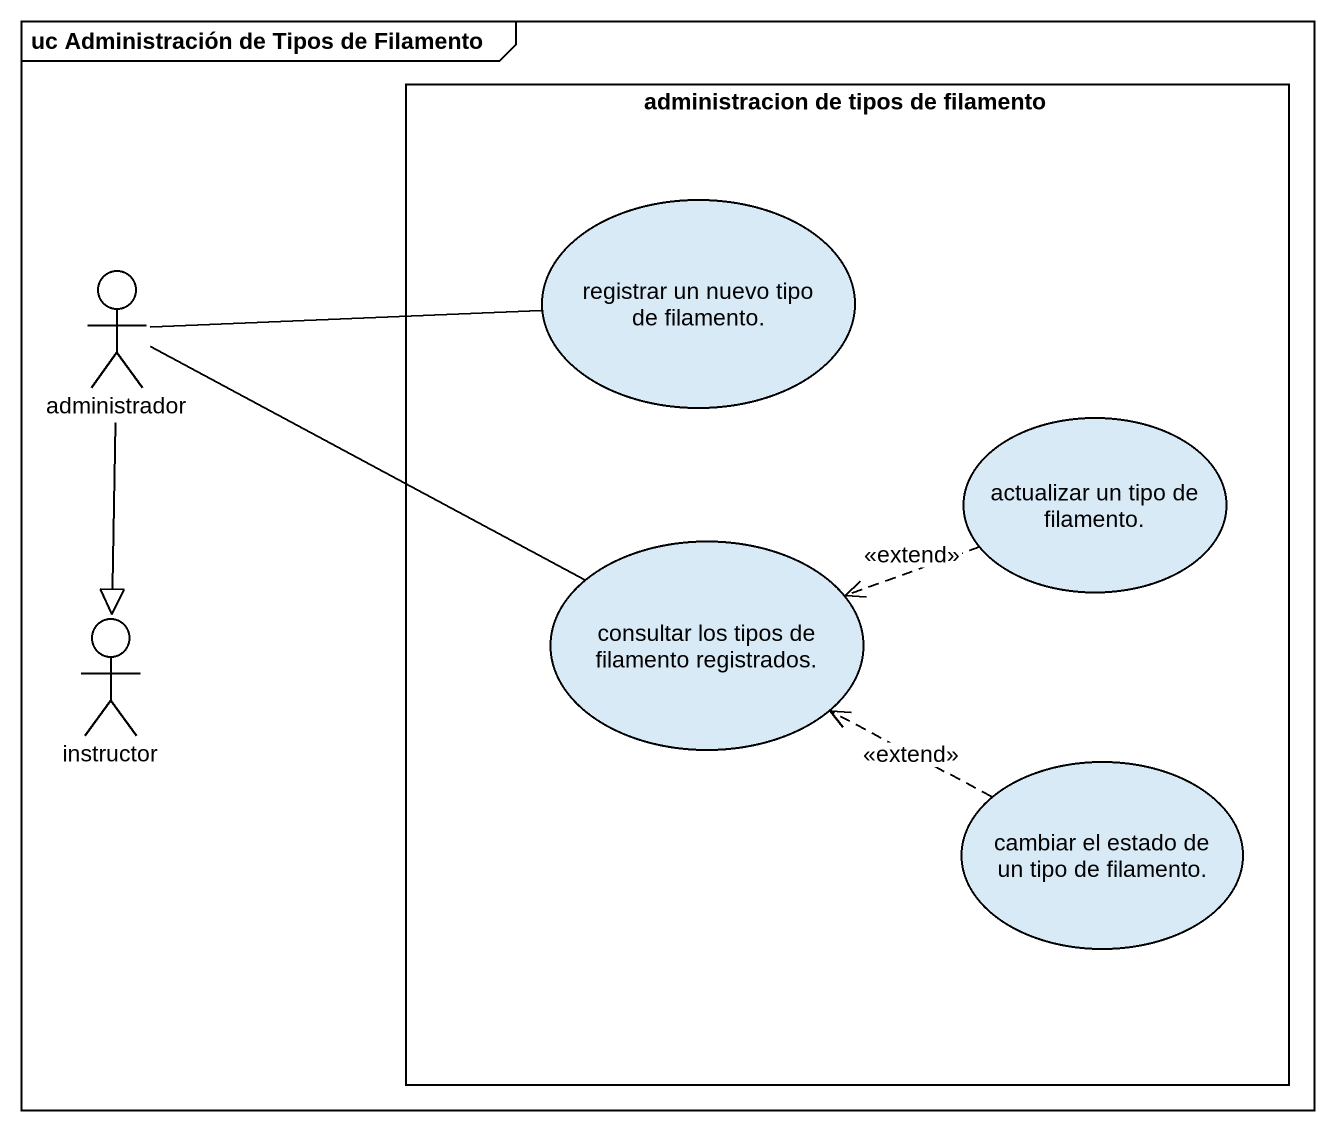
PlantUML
@startuml
mainframe uc Administración de Tipos de Filamento
rectangle "administracion de tipos de filamento" as administracion_de_tipos_de {
  usecase "registrar un nuevo tipo de filamento." as registrar_un_nuevo_tipo_de
  usecase "actualizar un tipo de filamento." as actualizar_un_tipo_de
  usecase "consultar los tipos de filamento registrados." as consultar_los_tipos_de
  usecase "cambiar el estado de un tipo de filamento." as cambiar_el_estado_de_un
}
actor administrador
actor instructor
administrador -right- registrar_un_nuevo_tipo_de
administrador -right- consultar_los_tipos_de
administrador --|> instructor
actualizar_un_tipo_de .left.> consultar_los_tipos_de : <<extend>>
cambiar_el_estado_de_un .left.> consultar_los_tipos_de : <<extend>>
@enduml
